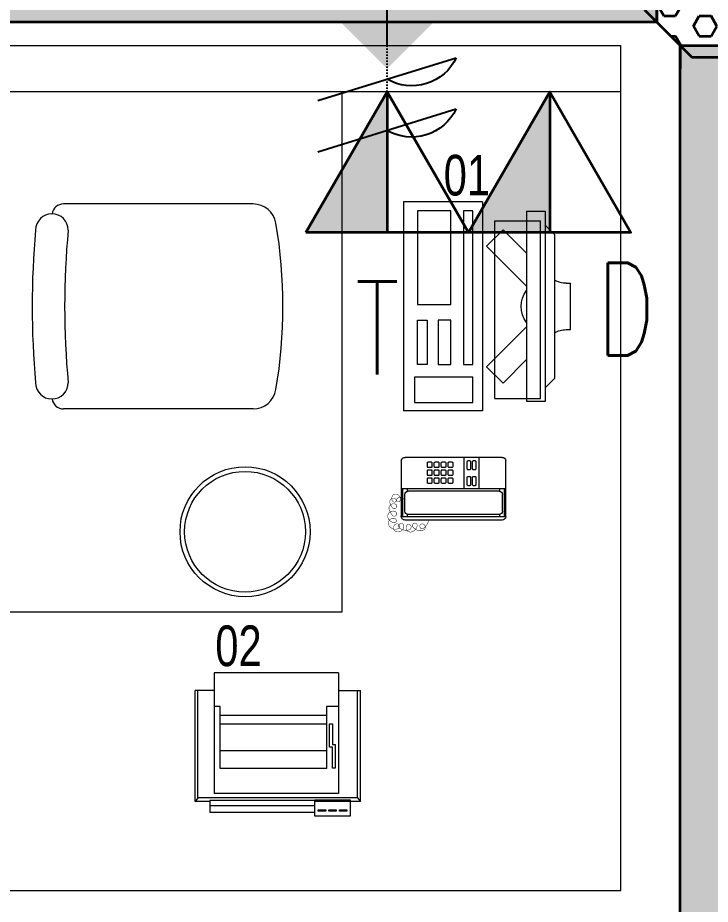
# Model space of a CAD drawing. Header units: inches. Extents: x -12418 to 57169, y -29325 to 19878.
# Drawn here: x 28251 to 29742, y -4597 to -2688 of the extents above; entities that cross this region are included whole.
import ezdxf

# ---------------------------------------------------------------- set-up
doc = ezdxf.new("R2010")
doc.units = ezdxf.units.IN
doc.header["$LTSCALE"] = 25
doc.header["$MEASUREMENT"] = 0
doc.linetypes.add('DASHDOT', pattern=[25.4, 12.7, -6.35, 0, -6.35])
doc.layers.get('0').update_dxf_attribs({"color": 8})
doc.layers.get('Defpoints').update_dxf_attribs({"color": 8})
doc.layers.add('0 @ 50', color=8, linetype='Continuous')
doc.layers.add('T-WIRE', color=140, linetype='Continuous')
for name, color, linetype, lineweight in [('00-Ground Floor$0$72_EGR_EQP_TAG', 142, 'Continuous', 5), ('00-Ground Floor$0$LOADING', 253, 'Continuous', 5), ('00-Ground Floor$0$Walls', 251, 'Continuous', 5), ('E-LITE-CLNG-CNDT', 6, 'DASHDOT', 35), ('T-CABL-TRAY', 60, 'Continuous', 35), ('T-DATA-CLNG-COND', 51, 'DASHDOT', 25), ('T-DATA-CLNG-COND @ 100', 51, 'DASHDOT', 25), ('T-DATA-DEVC-TYPE', 2, 'Continuous', 25), ('T-DATA-DIM', 251, 'DASHDOT', 25), ('T-DATA-DIM @ 100', 251, 'DASHDOT', 25), ('T-DATA-WALL @ 100', 33, 'Continuous', 35)]:
    doc.layers.add(name, color=color, linetype=linetype, lineweight=lineweight)
doc.styles.add('00-Ground Floor$0$X3G_ENTITY_257CFD', font='swisscl.ttf', dxfattribs={"height": 200})
doc.styles.add('DC_Simplex', font='SIMPLEX.shx', dxfattribs={"width": 0.7})
doc.dimstyles.new('DevCad-MM', dxfattribs={"dimscale": 0.01, "dimtxt": 2, "dimasz": 2, "dimexe": 1, "dimexo": 1, "dimgap": 0.6, "dimtad": 1, "dimdec": 0, "dimrnd": 10, "dimzin": 1, "dimdsep": 46, "dimtxsty": 'DC_Simplex', "dimblk1": 'OBLIQUE', "dimblk2": 'OBLIQUE', "dimsah": 1, "dimcen": 3, "dimclrd": 256, "dimclre": 256, "dimclrt": 45, "dimadec": 0, "dimazin": 0, "dimtfac": 1, "dimtdec": 0, "dimtix": 1, "dimtmove": 2, "dimatfit": 2, "dimldrblk": 'OBLIQUE', "dimfxl": 1, "dimtolj": 1, "dimtzin": 0, "dimarcsym": 0})

# ---------------------------------------------------------------- blocks, each defined once
blk = doc.blocks.new('00-Ground Floor$0$GF21021-P')
for p, q in [((-0.2207, 0.4756), (-0.2207, 0.0675)), ((0.2205, 0.4756), (0.2205, 0.0675))]:
    blk.add_line(p, q)
for centre, radius, start, end in [((-0.0001, -0.5295), 1.0695, 80.3671, 99.6329), ((-0.1707, 0.4756), 0.05, 99.6329, 180), ((0.1705, 0.4756), 0.05, 0, 80.3671), ((-0.1643, 0.0425), 0.0351, 90, 270), ((0, 1.8467), 1.7767, 264.6946, 275.3053), ((0.1641, 0.0425), 0.0351, 270, 90), ((-0.1957, 0.0675), 0.025, 180, 261.4721), ((0.1955, 0.0675), 0.025, 278.5279, 0), ((0, 1.8314), 1.8314, 264.8532, 275.147)]:
    blk.add_arc(centre, radius, start, end)
blk = doc.blocks.new('00-Ground Floor$0$ITCWLS1-P')
at = {"layer": '00-Ground Floor$0$LOADING'}
for p, q in [((-0.17, 0.45), (-0.17, 0)), ((-0.17, 0.45), (0, 0.45)), ((0, 0.45), (0, 0)), ((-0.2651, 0.43, 0), (-0.3051, 0.43, 0)), ((-0.3051, 0.43, 0), (-0.3051, 0.02, 0)), ((-0.2651, 0.43, 0), (-0.2651, 0.02, 0)), ((-0.1496, 0.4305), (-0.1291, 0.4305)), ((-0.1291, 0.4305), (-0.1291, 0.4089)), ((-0.197, 0.4094), (-0.295, 0.4094)), ((-0.295, 0.0264), (-0.295, 0.4094)), ((-0.197, 0.0264), (-0.197, 0.4094)), ((-0.3251, 0.38, 0), (-0.3051, 0.4, 0)), ((-0.3251, 0.38, 0), (-0.3251, 0.07, 0)), ((-0.3503, 0.275), (-0.3596, 0.275)), ((-0.3596, 0.175), (-0.3596, 0.275)), ((-0.3503, 0.175), (-0.3596, 0.175)), ((-0.3251, 0.07, 0), (-0.3051, 0.05, 0)), ((-0.3051, 0.02, 0), (-0.2651, 0.02, 0)), ((-0.197, 0.0264), (-0.295, 0.0264)), ((-0.17, 0), (0, 0))]:
    blk.add_line(p, q, dxfattribs=at)
at = {"layer": '00-Ground Floor$0$LOADING', "extrusion": (2.48281e-10, 3.18408e-10, -1)}
for p, q in [((-0.2651, 0.3395), (-0.2144, 0.3902)), ((-0.1791, 0.3548), (-0.2144, 0.3902)), ((-0.2651, 0.2688), (-0.1791, 0.3548))]:
    blk.add_line(p, q, dxfattribs=at)
at = {"layer": '00-Ground Floor$0$LOADING', "extrusion": (2.48281e-10, -3.18408e-10, -1)}
for p, q in [((-0.2651, 0.1812), (-0.1791, 0.0952)), ((-0.2651, 0.1105), (-0.2144, 0.0598)), ((-0.1791, 0.0952), (-0.2144, 0.0598))]:
    blk.add_line(p, q, dxfattribs=at)
at = {"layer": '00-Ground Floor$0$LOADING'}
for points in [[(-0.1291, 0.4089), (-0.1291, 0.1), (-0.1496, 0.1), (-0.1496, 0.4305)], [(-0.1496, 0.1), (-0.1496, 0.1), (-0.1496, 0.1), (-0.1496, 0.1), (-0.1496, 0.1), (-0.1496, 0.1), (-0.1496, 0.1), (-0.1496, 0.1), (-0.1496, 0.1)], [(-0.1496, 0.1), (-0.1496, 0.1), (-0.1496, 0.1), (-0.1496, 0.1), (-0.1496, 0.1), (-0.1496, 0.1), (-0.1496, 0.1), (-0.1496, 0.1), (-0.1496, 0.1), (-0.1496, 0.1), (-0.1496, 0.1), (-0.1496, 0.1), (-0.1496, 0.1), (-0.1496, 0.1), (-0.1496, 0.1), (-0.1496, 0.1), (-0.1496, 0.1), (-0.1496, 0.1)], [(-0.1496, 0.1), (-0.1496, 0.1), (-0.1496, 0.1), (-0.1496, 0.1), (-0.1496, 0.1), (-0.1496, 0.1), (-0.1496, 0.1), (-0.1496, 0.1), (-0.1496, 0.1), (-0.1496, 0.1)], [(-0.1496, 0.1), (-0.1496, 0.1), (-0.1496, 0.1), (-0.1496, 0.1), (-0.1496, 0.1), (-0.1496, 0.1), (-0.1496, 0.1)], [(-0.1496, 0.1), (-0.1496, 0.1), (-0.1496, 0.1), (-0.1496, 0.1), (-0.1496, 0.1), (-0.1496, 0.1), (-0.1496, 0.1), (-0.1496, 0.1), (-0.1496, 0.1), (-0.1496, 0.1)], [(-0.1496, 0.1), (-0.1496, 0.1), (-0.1496, 0.1), (-0.1496, 0.1), (-0.1496, 0.1), (-0.1496, 0.1), (-0.1496, 0.1), (-0.1496, 0.1), (-0.1496, 0.1), (-0.1496, 0.1), (-0.1496, 0.1), (-0.1496, 0.1), (-0.1496, 0.1), (-0.1496, 0.1), (-0.1496, 0.1)], [(-0.1496, 0.1), (-0.1496, 0.1), (-0.1496, 0.1), (-0.1496, 0.1), (-0.1496, 0.1), (-0.1496, 0.1), (-0.1496, 0.1), (-0.1496, 0.1), (-0.1496, 0.1), (-0.1496, 0.1)], [(-0.1496, 0.1), (-0.1496, 0.1), (-0.1496, 0.1), (-0.1496, 0.1), (-0.1496, 0.1), (-0.1496, 0.1), (-0.1496, 0.1), (-0.1496, 0.1), (-0.1496, 0.1), (-0.1496, 0.1)], [(-0.1496, 0.1), (-0.1496, 0.1), (-0.1496, 0.1), (-0.1496, 0.1), (-0.1496, 0.1), (-0.1496, 0.1), (-0.1496, 0.1), (-0.1496, 0.1), (-0.1496, 0.1), (-0.1496, 0.1), (-0.1496, 0.1), (-0.1496, 0.1), (-0.1496, 0.1), (-0.1496, 0.1), (-0.1496, 0.1), (-0.1496, 0.1), (-0.1496, 0.1), (-0.1496, 0.1), (-0.1496, 0.1), (-0.1496, 0.1), (-0.1496, 0.1), (-0.1496, 0.1), (-0.1496, 0.1), (-0.1496, 0.1), (-0.1496, 0.1), (-0.1496, 0.1), (-0.1496, 0.1), (-0.1496, 0.1), (-0.1496, 0.1), (-0.1496, 0.1), (-0.1496, 0.1), (-0.1496, 0.1), (-0.1496, 0.1), (-0.1496, 0.1), (-0.1496, 0.1), (-0.1496, 0.1), (-0.1496, 0.1), (-0.1496, 0.1), (-0.1496, 0.1), (-0.1496, 0.1), (-0.1496, 0.1), (-0.1496, 0.1), (-0.1496, 0.1), (-0.1496, 0.1), (-0.1496, 0.1), (-0.1496, 0.1), (-0.1496, 0.1), (-0.1496, 0.1), (-0.1496, 0.1), (-0.1496, 0.1), (-0.1496, 0.1), (-0.1496, 0.1), (-0.1496, 0.1), (-0.1496, 0.1)], [(-0.1496, 0.1), (-0.1496, 0.1), (-0.1496, 0.1), (-0.1496, 0.1), (-0.1496, 0.1), (-0.1496, 0.1), (-0.1496, 0.1), (-0.1496, 0.1), (-0.1496, 0.1), (-0.1496, 0.1), (-0.1496, 0.1), (-0.1496, 0.1), (-0.1496, 0.1), (-0.1496, 0.1), (-0.1496, 0.1), (-0.1496, 0.1), (-0.1496, 0.1), (-0.1496, 0.1), (-0.1496, 0.1), (-0.1496, 0.1), (-0.1496, 0.1), (-0.1496, 0.1), (-0.1496, 0.1), (-0.1496, 0.1), (-0.1496, 0.1), (-0.1496, 0.1), (-0.1496, 0.1), (-0.1496, 0.1), (-0.1496, 0.1), (-0.1496, 0.1), (-0.1496, 0.1), (-0.1496, 0.1), (-0.1496, 0.1), (-0.1496, 0.1), (-0.1496, 0.1), (-0.1496, 0.1), (-0.1496, 0.1), (-0.1496, 0.1), (-0.1496, 0.1), (-0.1496, 0.1), (-0.1496, 0.1), (-0.1496, 0.1), (-0.1496, 0.1), (-0.1496, 0.1), (-0.1496, 0.1), (-0.1496, 0.1), (-0.1496, 0.1), (-0.1496, 0.1), (-0.1496, 0.1), (-0.1496, 0.1), (-0.1496, 0.1), (-0.1496, 0.1), (-0.1496, 0.1), (-0.1496, 0.1), (-0.1496, 0.1), (-0.1496, 0.1), (-0.1496, 0.1), (-0.1496, 0.1), (-0.1496, 0.1), (-0.1496, 0.1), (-0.1496, 0.1), (-0.1496, 0.1), (-0.1496, 0.1), (-0.1496, 0.1), (-0.1496, 0.1), (-0.1496, 0.1), (-0.1496, 0.1), (-0.1496, 0.1), (-0.1496, 0.1), (-0.1496, 0.1), (-0.1496, 0.1), (-0.1496, 0.1), (-0.1496, 0.1), (-0.1496, 0.1), (-0.1496, 0.1), (-0.1496, 0.1), (-0.1496, 0.1), (-0.1496, 0.1), (-0.1496, 0.1), (-0.1496, 0.1), (-0.1496, 0.1), (-0.1496, 0.1), (-0.1496, 0.1), (-0.1496, 0.1), (-0.1496, 0.1), (-0.1496, 0.1), (-0.1496, 0.1), (-0.1496, 0.1), (-0.1496, 0.1)], [(-0.1496, 0.1), (-0.1496, 0.1), (-0.1496, 0.1), (-0.1496, 0.1), (-0.1496, 0.1), (-0.1496, 0.1), (-0.1496, 0.1), (-0.1496, 0.1), (-0.1496, 0.1), (-0.1496, 0.1), (-0.1496, 0.1), (-0.1496, 0.1)], [(-0.1496, 0.1), (-0.1496, 0.1), (-0.1496, 0.1), (-0.1496, 0.1), (-0.1496, 0.1), (-0.1496, 0.1), (-0.1496, 0.1)], [(-0.1496, 0.1), (-0.1496, 0.1), (-0.1496, 0.1), (-0.1496, 0.1), (-0.1496, 0.1), (-0.1496, 0.1), (-0.1496, 0.1), (-0.1496, 0.1), (-0.1496, 0.1), (-0.1496, 0.1), (-0.1496, 0.1), (-0.1496, 0.1), (-0.1496, 0.1), (-0.1496, 0.1), (-0.1496, 0.1), (-0.1496, 0.1), (-0.1496, 0.1)], [(-0.1496, 0.1), (-0.1496, 0.1), (-0.1496, 0.1), (-0.1496, 0.1), (-0.1496, 0.1), (-0.1496, 0.1), (-0.1496, 0.1), (-0.1496, 0.1), (-0.1496, 0.1), (-0.1496, 0.1), (-0.1496, 0.1), (-0.1496, 0.1), (-0.1496, 0.1), (-0.1496, 0.1), (-0.1496, 0.1), (-0.1496, 0.1), (-0.1496, 0.1), (-0.1496, 0.1), (-0.1496, 0.1), (-0.1496, 0.1), (-0.1496, 0.1), (-0.1496, 0.1), (-0.1496, 0.1), (-0.1496, 0.1), (-0.1496, 0.1), (-0.1496, 0.1), (-0.1496, 0.1), (-0.1496, 0.1), (-0.1496, 0.1), (-0.1496, 0.1), (-0.1496, 0.1), (-0.1496, 0.1), (-0.1496, 0.1), (-0.1496, 0.1), (-0.1496, 0.1), (-0.1496, 0.1), (-0.1496, 0.1), (-0.1496, 0.1), (-0.1496, 0.1), (-0.1496, 0.1), (-0.1496, 0.1), (-0.1496, 0.1), (-0.1496, 0.1), (-0.1496, 0.1), (-0.1496, 0.1), (-0.1496, 0.1), (-0.1496, 0.1), (-0.1496, 0.1), (-0.1496, 0.1), (-0.1496, 0.1), (-0.1496, 0.1), (-0.1496, 0.1), (-0.1496, 0.1), (-0.1496, 0.1), (-0.1496, 0.1), (-0.1496, 0.1), (-0.1496, 0.1), (-0.1496, 0.1), (-0.1496, 0.1), (-0.1496, 0.1), (-0.1496, 0.1), (-0.1496, 0.1), (-0.1496, 0.1), (-0.1496, 0.1), (-0.1496, 0.1), (-0.1496, 0.1), (-0.1496, 0.1), (-0.1496, 0.1), (-0.1496, 0.1), (-0.1496, 0.1), (-0.1496, 0.1), (-0.1496, 0.1), (-0.1496, 0.1), (-0.1496, 0.1), (-0.1496, 0.1), (-0.1496, 0.1), (-0.1496, 0.1), (-0.1496, 0.1), (-0.1496, 0.1), (-0.1496, 0.1), (-0.1496, 0.1), (-0.1496, 0.1), (-0.1496, 0.1), (-0.1496, 0.1), (-0.1496, 0.1), (-0.1496, 0.1), (-0.1496, 0.1), (-0.1496, 0.1), (-0.1496, 0.1), (-0.1496, 0.1), (-0.1496, 0.1), (-0.1496, 0.1), (-0.1496, 0.1), (-0.1496, 0.1), (-0.1496, 0.1), (-0.1496, 0.1), (-0.1496, 0.1), (-0.1496, 0.1), (-0.1496, 0.1), (-0.1496, 0.1), (-0.1496, 0.1), (-0.1496, 0.1), (-0.1496, 0.1), (-0.1496, 0.1), (-0.1496, 0.1), (-0.1496, 0.1), (-0.1496, 0.1), (-0.1496, 0.1), (-0.1496, 0.1), (-0.1496, 0.1), (-0.1496, 0.1)], [(-0.1496, 0.1), (-0.1496, 0.1), (-0.1496, 0.1), (-0.1496, 0.1), (-0.1496, 0.1), (-0.1496, 0.1), (-0.1496, 0.1), (-0.1496, 0.1)]]:
    blk.add_lwpolyline(points, dxfattribs=at)
for points in [[(-0.1019, 0.4305), (-0.0304, 0.4305), (-0.0304, 0.2294), (-0.1019, 0.2294)], [(-0.1019, 0.1954), (-0.0747, 0.1954), (-0.0747, 0.1), (-0.1019, 0.1)], [(-0.0304, 0.1954), (-0.0508, 0.1954), (-0.0508, 0.1), (-0.0304, 0.1)], [(-0.1496, 0.1), (-0.1496, 0.1), (-0.1496, 0.1), (-0.1496, 0.1), (-0.1496, 0.1), (-0.1496, 0.1), (-0.1496, 0.1), (-0.1496, 0.1), (-0.1496, 0.1), (-0.1496, 0.1), (-0.1496, 0.1), (-0.1496, 0.1), (-0.1496, 0.1), (-0.1496, 0.1), (-0.1496, 0.1), (-0.1496, 0.1), (-0.1496, 0.1), (-0.1496, 0.1), (-0.1496, 0.1), (-0.1496, 0.1), (-0.1496, 0.1), (-0.1496, 0.1), (-0.1496, 0.1), (-0.1496, 0.1), (-0.1496, 0.1), (-0.1496, 0.1), (-0.1496, 0.1), (-0.1496, 0.1), (-0.1496, 0.1), (-0.1496, 0.1), (-0.1496, 0.1), (-0.1496, 0.1), (-0.1496, 0.1), (-0.1496, 0.1), (-0.1496, 0.1), (-0.1496, 0.1), (-0.1496, 0.1), (-0.1496, 0.1), (-0.1496, 0.1), (-0.1496, 0.1), (-0.1496, 0.1), (-0.1496, 0.1), (-0.1496, 0.1), (-0.1496, 0.1), (-0.1496, 0.1), (-0.1496, 0.1), (-0.1496, 0.1), (-0.1496, 0.1), (-0.1496, 0.1), (-0.1496, 0.1), (-0.1496, 0.1), (-0.1496, 0.1), (-0.1496, 0.1), (-0.1496, 0.1), (-0.1496, 0.1), (-0.1496, 0.1), (-0.1496, 0.1), (-0.1496, 0.1), (-0.1496, 0.1), (-0.1496, 0.1), (-0.1496, 0.1), (-0.1496, 0.1), (-0.1496, 0.1), (-0.1496, 0.1), (-0.1496, 0.1), (-0.1496, 0.1), (-0.1496, 0.1), (-0.1496, 0.1), (-0.1496, 0.1), (-0.1496, 0.1), (-0.1496, 0.1), (-0.1496, 0.1), (-0.1496, 0.1), (-0.1496, 0.1), (-0.1496, 0.1), (-0.1496, 0.1), (-0.1496, 0.1), (-0.1496, 0.1), (-0.1496, 0.1), (-0.1496, 0.1), (-0.1496, 0.1), (-0.1496, 0.1), (-0.1496, 0.1), (-0.1496, 0.1), (-0.1496, 0.1), (-0.1496, 0.1), (-0.1496, 0.1), (-0.1496, 0.1), (-0.1496, 0.1), (-0.1496, 0.1), (-0.1496, 0.1), (-0.1496, 0.1), (-0.1496, 0.1), (-0.1496, 0.1), (-0.1496, 0.1), (-0.1496, 0.1), (-0.1496, 0.1), (-0.1496, 0.1), (-0.1496, 0.1), (-0.1496, 0.1), (-0.1496, 0.1), (-0.1496, 0.1), (-0.1496, 0.1), (-0.1496, 0.1), (-0.1496, 0.1), (-0.1496, 0.1), (-0.1496, 0.1), (-0.1496, 0.1), (-0.1496, 0.1), (-0.1496, 0.1), (-0.1496, 0.1), (-0.1496, 0.1), (-0.1496, 0.1), (-0.1496, 0.1), (-0.1496, 0.1), (-0.1496, 0.1), (-0.1496, 0.1), (-0.1496, 0.1), (-0.1496, 0.1), (-0.1496, 0.1), (-0.1496, 0.1), (-0.1496, 0.1), (-0.1496, 0.1), (-0.1496, 0.1), (-0.1496, 0.1), (-0.1496, 0.1), (-0.1496, 0.1), (-0.1496, 0.1), (-0.1496, 0.1), (-0.1496, 0.1), (-0.1496, 0.1), (-0.1496, 0.1), (-0.1496, 0.1), (-0.1496, 0.1), (-0.1496, 0.1), (-0.1496, 0.1), (-0.1496, 0.1), (-0.1496, 0.1), (-0.1496, 0.1), (-0.1496, 0.1), (-0.1496, 0.1), (-0.1496, 0.1), (-0.1496, 0.1), (-0.1496, 0.1), (-0.1496, 0.1), (-0.1496, 0.1), (-0.1496, 0.1), (-0.1496, 0.1), (-0.1496, 0.1), (-0.1496, 0.1), (-0.1496, 0.1), (-0.1496, 0.1), (-0.1496, 0.1), (-0.1496, 0.1), (-0.1496, 0.1), (-0.1496, 0.1), (-0.1496, 0.1), (-0.1496, 0.1), (-0.1496, 0.1), (-0.1496, 0.1), (-0.1496, 0.1), (-0.1496, 0.1), (-0.1496, 0.1), (-0.1496, 0.1), (-0.1496, 0.1), (-0.1496, 0.1), (-0.1496, 0.1), (-0.1496, 0.1), (-0.1496, 0.1), (-0.1496, 0.1), (-0.1496, 0.1), (-0.1496, 0.1), (-0.1496, 0.1), (-0.1496, 0.1), (-0.1496, 0.1), (-0.1496, 0.1), (-0.1496, 0.1), (-0.1496, 0.1), (-0.1496, 0.1), (-0.1496, 0.1), (-0.1496, 0.1), (-0.1496, 0.1), (-0.1496, 0.1), (-0.1496, 0.1), (-0.1496, 0.1), (-0.1496, 0.1), (-0.1496, 0.1), (-0.1496, 0.1), (-0.1496, 0.1), (-0.1496, 0.1), (-0.1496, 0.1), (-0.1496, 0.1), (-0.1496, 0.1), (-0.1496, 0.1), (-0.1496, 0.1), (-0.1496, 0.1), (-0.1496, 0.1), (-0.1496, 0.1), (-0.1496, 0.1), (-0.1496, 0.1), (-0.1496, 0.1), (-0.1496, 0.1), (-0.1496, 0.1), (-0.1496, 0.1), (-0.1496, 0.1), (-0.1496, 0.1), (-0.1496, 0.1), (-0.1496, 0.1), (-0.1496, 0.1), (-0.1496, 0.1), (-0.1496, 0.1), (-0.1496, 0.1), (-0.1496, 0.1), (-0.1496, 0.1), (-0.1496, 0.1), (-0.1496, 0.1), (-0.1496, 0.1), (-0.1496, 0.1), (-0.1496, 0.1), (-0.1496, 0.1), (-0.1496, 0.1), (-0.1496, 0.1), (-0.1496, 0.1), (-0.1496, 0.1), (-0.1496, 0.1), (-0.1496, 0.1), (-0.1496, 0.1), (-0.1496, 0.1), (-0.1496, 0.1), (-0.1496, 0.1), (-0.1496, 0.1), (-0.1496, 0.1), (-0.1496, 0.1), (-0.1496, 0.1), (-0.1496, 0.1), (-0.1496, 0.1), (-0.1496, 0.1), (-0.1496, 0.1), (-0.1496, 0.1), (-0.1496, 0.1), (-0.1496, 0.1), (-0.1496, 0.1), (-0.1496, 0.1), (-0.1496, 0.1), (-0.1496, 0.1), (-0.1496, 0.1), (-0.1496, 0.1), (-0.1496, 0.1), (-0.1496, 0.1), (-0.1496, 0.1), (-0.1496, 0.1), (-0.1496, 0.1), (-0.1496, 0.1), (-0.1496, 0.1), (-0.1496, 0.1), (-0.1496, 0.1), (-0.1496, 0.1), (-0.1496, 0.1), (-0.1496, 0.1), (-0.1496, 0.1), (-0.1496, 0.1), (-0.1496, 0.1), (-0.1496, 0.1), (-0.1496, 0.1), (-0.1496, 0.1), (-0.1496, 0.1), (-0.1496, 0.1), (-0.1496, 0.1), (-0.1496, 0.1), (-0.1496, 0.1), (-0.1496, 0.1), (-0.1496, 0.1), (-0.1496, 0.1), (-0.1496, 0.1), (-0.1496, 0.1), (-0.1496, 0.1), (-0.1496, 0.1)], [(-0.1496, 0.1), (-0.1496, 0.1), (-0.1496, 0.1), (-0.1496, 0.1), (-0.1496, 0.1), (-0.1496, 0.1), (-0.1496, 0.1), (-0.1496, 0.1), (-0.1496, 0.1), (-0.1496, 0.1), (-0.1496, 0.1), (-0.1496, 0.1), (-0.1496, 0.1), (-0.1496, 0.1), (-0.1496, 0.1), (-0.1496, 0.1), (-0.1496, 0.1), (-0.1496, 0.1), (-0.1496, 0.1), (-0.1496, 0.1), (-0.1496, 0.1), (-0.1496, 0.1), (-0.1496, 0.1), (-0.1496, 0.1), (-0.1496, 0.1), (-0.1496, 0.1), (-0.1496, 0.1), (-0.1496, 0.1), (-0.1496, 0.1), (-0.1496, 0.1), (-0.1496, 0.1), (-0.1496, 0.1), (-0.1496, 0.1), (-0.1496, 0.1), (-0.1496, 0.1), (-0.1496, 0.1), (-0.1496, 0.1), (-0.1496, 0.1), (-0.1496, 0.1), (-0.1496, 0.1), (-0.1496, 0.1), (-0.1496, 0.1), (-0.1496, 0.1), (-0.1496, 0.1), (-0.1496, 0.1), (-0.1496, 0.1), (-0.1496, 0.1), (-0.1496, 0.1), (-0.1496, 0.1), (-0.1496, 0.1), (-0.1496, 0.1), (-0.1496, 0.1), (-0.1496, 0.1), (-0.1496, 0.1), (-0.1496, 0.1), (-0.1496, 0.1), (-0.1496, 0.1), (-0.1496, 0.1), (-0.1496, 0.1), (-0.1496, 0.1), (-0.1496, 0.1), (-0.1496, 0.1), (-0.1496, 0.1), (-0.1496, 0.1), (-0.1496, 0.1), (-0.1496, 0.1), (-0.1496, 0.1), (-0.1496, 0.1), (-0.1496, 0.1), (-0.1496, 0.1), (-0.1496, 0.1), (-0.1496, 0.1), (-0.1496, 0.1), (-0.1496, 0.1), (-0.1496, 0.1), (-0.1496, 0.1), (-0.1496, 0.1), (-0.1496, 0.1), (-0.1496, 0.1), (-0.1496, 0.1), (-0.1496, 0.1), (-0.1496, 0.1), (-0.1496, 0.1), (-0.1496, 0.1), (-0.1496, 0.1), (-0.1496, 0.1), (-0.1496, 0.1), (-0.1496, 0.1), (-0.1496, 0.1), (-0.1496, 0.1), (-0.1496, 0.1), (-0.1496, 0.1), (-0.1496, 0.1), (-0.1496, 0.1), (-0.1496, 0.1), (-0.1496, 0.1), (-0.1496, 0.1), (-0.1496, 0.1), (-0.1496, 0.1), (-0.1496, 0.1), (-0.1496, 0.1), (-0.1496, 0.1), (-0.1496, 0.1), (-0.1496, 0.1), (-0.1496, 0.1), (-0.1496, 0.1), (-0.1496, 0.1), (-0.1496, 0.1), (-0.1496, 0.1), (-0.1496, 0.1), (-0.1496, 0.1), (-0.1496, 0.1), (-0.1496, 0.1), (-0.1496, 0.1), (-0.1496, 0.1), (-0.1496, 0.1), (-0.1496, 0.1), (-0.1496, 0.1), (-0.1496, 0.1), (-0.1496, 0.1), (-0.1496, 0.1), (-0.1496, 0.1), (-0.1496, 0.1), (-0.1496, 0.1), (-0.1496, 0.1), (-0.1496, 0.1), (-0.1496, 0.1), (-0.1496, 0.1), (-0.1496, 0.1), (-0.1496, 0.1), (-0.1496, 0.1), (-0.1496, 0.1), (-0.1496, 0.1), (-0.1496, 0.1), (-0.1496, 0.1), (-0.1496, 0.1), (-0.1496, 0.1), (-0.1496, 0.1), (-0.1496, 0.1), (-0.1496, 0.1), (-0.1496, 0.1), (-0.1496, 0.1), (-0.1496, 0.1), (-0.1496, 0.1), (-0.1496, 0.1), (-0.1496, 0.1), (-0.1496, 0.1), (-0.1496, 0.1), (-0.1496, 0.1), (-0.1496, 0.1), (-0.1496, 0.1), (-0.1496, 0.1), (-0.1496, 0.1), (-0.1496, 0.1), (-0.1496, 0.1), (-0.1496, 0.1), (-0.1496, 0.1), (-0.1496, 0.1), (-0.1496, 0.1), (-0.1496, 0.1), (-0.1496, 0.1), (-0.1496, 0.1), (-0.1496, 0.1), (-0.1496, 0.1), (-0.1496, 0.1), (-0.1496, 0.1), (-0.1496, 0.1), (-0.1496, 0.1), (-0.1496, 0.1), (-0.1496, 0.1), (-0.1496, 0.1), (-0.1496, 0.1), (-0.1496, 0.1), (-0.1496, 0.1), (-0.1496, 0.1), (-0.1496, 0.1), (-0.1496, 0.1), (-0.1496, 0.1), (-0.1496, 0.1), (-0.1496, 0.1), (-0.1496, 0.1), (-0.1496, 0.1), (-0.1496, 0.1), (-0.1496, 0.1), (-0.1496, 0.1), (-0.1496, 0.1), (-0.1496, 0.1), (-0.1496, 0.1), (-0.1496, 0.1), (-0.1496, 0.1), (-0.1496, 0.1), (-0.1496, 0.1), (-0.1496, 0.1), (-0.1496, 0.1), (-0.1496, 0.1), (-0.1496, 0.1), (-0.1496, 0.1), (-0.1496, 0.1), (-0.1496, 0.1), (-0.1496, 0.1), (-0.1496, 0.1), (-0.1496, 0.1), (-0.1496, 0.1), (-0.1496, 0.1), (-0.1496, 0.1), (-0.1496, 0.1), (-0.1496, 0.1), (-0.1496, 0.1), (-0.1496, 0.1), (-0.1496, 0.1), (-0.1496, 0.1), (-0.1496, 0.1), (-0.1496, 0.1), (-0.1496, 0.1)], [(-0.1496, 0.1), (-0.1496, 0.1), (-0.1496, 0.1), (-0.1496, 0.1), (-0.1496, 0.1), (-0.1496, 0.1), (-0.1496, 0.1), (-0.1496, 0.1), (-0.1496, 0.1), (-0.1496, 0.1), (-0.1496, 0.1), (-0.1496, 0.1), (-0.1496, 0.1), (-0.1496, 0.1), (-0.1496, 0.1), (-0.1496, 0.1), (-0.1496, 0.1), (-0.1496, 0.1), (-0.1496, 0.1), (-0.1496, 0.1), (-0.1496, 0.1), (-0.1496, 0.1), (-0.1496, 0.1), (-0.1496, 0.1), (-0.1496, 0.1), (-0.1496, 0.1), (-0.1496, 0.1), (-0.1496, 0.1), (-0.1496, 0.1), (-0.1496, 0.1), (-0.1496, 0.1), (-0.1496, 0.1), (-0.1496, 0.1), (-0.1496, 0.1), (-0.1496, 0.1), (-0.1496, 0.1), (-0.1496, 0.1), (-0.1496, 0.1), (-0.1496, 0.1), (-0.1496, 0.1), (-0.1496, 0.1), (-0.1496, 0.1), (-0.1496, 0.1), (-0.1496, 0.1), (-0.1496, 0.1), (-0.1496, 0.1), (-0.1496, 0.1), (-0.1496, 0.1), (-0.1496, 0.1), (-0.1496, 0.1), (-0.1496, 0.1), (-0.1496, 0.1), (-0.1496, 0.1), (-0.1496, 0.1), (-0.1496, 0.1), (-0.1496, 0.1), (-0.1496, 0.1), (-0.1496, 0.1), (-0.1496, 0.1), (-0.1496, 0.1), (-0.1496, 0.1), (-0.1496, 0.1), (-0.1496, 0.1), (-0.1496, 0.1), (-0.1496, 0.1), (-0.1496, 0.1), (-0.1496, 0.1), (-0.1496, 0.1), (-0.1496, 0.1), (-0.1496, 0.1), (-0.1496, 0.1), (-0.1496, 0.1), (-0.1496, 0.1), (-0.1496, 0.1), (-0.1496, 0.1), (-0.1496, 0.1), (-0.1496, 0.1), (-0.1496, 0.1), (-0.1496, 0.1), (-0.1496, 0.1), (-0.1496, 0.1), (-0.1496, 0.1), (-0.1496, 0.1), (-0.1496, 0.1), (-0.1496, 0.1), (-0.1496, 0.1), (-0.1496, 0.1), (-0.1496, 0.1), (-0.1496, 0.1), (-0.1496, 0.1), (-0.1496, 0.1), (-0.1496, 0.1), (-0.1496, 0.1), (-0.1496, 0.1), (-0.1496, 0.1), (-0.1496, 0.1), (-0.1496, 0.1), (-0.1496, 0.1), (-0.1496, 0.1), (-0.1496, 0.1), (-0.1496, 0.1), (-0.1496, 0.1), (-0.1496, 0.1), (-0.1496, 0.1), (-0.1496, 0.1), (-0.1496, 0.1), (-0.1496, 0.1), (-0.1496, 0.1), (-0.1496, 0.1), (-0.1496, 0.1), (-0.1496, 0.1), (-0.1496, 0.1), (-0.1496, 0.1), (-0.1496, 0.1), (-0.1496, 0.1), (-0.1496, 0.1), (-0.1496, 0.1), (-0.1496, 0.1), (-0.1496, 0.1), (-0.1496, 0.1), (-0.1496, 0.1), (-0.1496, 0.1), (-0.1496, 0.1), (-0.1496, 0.1), (-0.1496, 0.1), (-0.1496, 0.1), (-0.1496, 0.1), (-0.1496, 0.1), (-0.1496, 0.1), (-0.1496, 0.1), (-0.1496, 0.1), (-0.1496, 0.1), (-0.1496, 0.1), (-0.1496, 0.1), (-0.1496, 0.1), (-0.1496, 0.1), (-0.1496, 0.1), (-0.1496, 0.1), (-0.1496, 0.1), (-0.1496, 0.1), (-0.1496, 0.1), (-0.1496, 0.1), (-0.1496, 0.1), (-0.1496, 0.1), (-0.1496, 0.1), (-0.1496, 0.1), (-0.1496, 0.1), (-0.1496, 0.1), (-0.1496, 0.1), (-0.1496, 0.1), (-0.1496, 0.1), (-0.1496, 0.1), (-0.1496, 0.1), (-0.1496, 0.1), (-0.1496, 0.1), (-0.1496, 0.1), (-0.1496, 0.1), (-0.1496, 0.1), (-0.1496, 0.1), (-0.1496, 0.1), (-0.1496, 0.1), (-0.1496, 0.1), (-0.1496, 0.1), (-0.1496, 0.1), (-0.1496, 0.1), (-0.1496, 0.1), (-0.1496, 0.1), (-0.1496, 0.1), (-0.1496, 0.1), (-0.1496, 0.1), (-0.1496, 0.1), (-0.1496, 0.1), (-0.1496, 0.1), (-0.1496, 0.1), (-0.1496, 0.1), (-0.1496, 0.1), (-0.1496, 0.1), (-0.1496, 0.1), (-0.1496, 0.1), (-0.1496, 0.1), (-0.1496, 0.1), (-0.1496, 0.1), (-0.1496, 0.1), (-0.1496, 0.1), (-0.1496, 0.1), (-0.1496, 0.1), (-0.1496, 0.1), (-0.1496, 0.1), (-0.1496, 0.1), (-0.1496, 0.1), (-0.1496, 0.1), (-0.1496, 0.1), (-0.1496, 0.1), (-0.1496, 0.1), (-0.1496, 0.1), (-0.1496, 0.1), (-0.1496, 0.1), (-0.1496, 0.1), (-0.1496, 0.1), (-0.1496, 0.1), (-0.1496, 0.1), (-0.1496, 0.1), (-0.1496, 0.1), (-0.1496, 0.1), (-0.1496, 0.1), (-0.1496, 0.1), (-0.1496, 0.1), (-0.1496, 0.1), (-0.1496, 0.1), (-0.1496, 0.1), (-0.1496, 0.1), (-0.1496, 0.1), (-0.1496, 0.1), (-0.1496, 0.1), (-0.1496, 0.1), (-0.1496, 0.1), (-0.1496, 0.1), (-0.1496, 0.1), (-0.1496, 0.1)], [(-0.1496, 0.0727), (-0.0236, 0.0727), (-0.0236, 0.0182), (-0.1496, 0.0182)]]:
    blk.add_lwpolyline(points, close=True, dxfattribs=at)
for centre, radius, start, end in [((-0.3503, 0.325), 0.05, 270, 300.3093), ((-0.3089, 0.225), 0.0556, 321.9431, 38.0569), ((-0.3503, 0.125), 0.05, 59.6907, 90)]:
    blk.add_arc(centre, radius, start, end, dxfattribs=at)
blk = doc.blocks.new('00-Ground Floor$0$DM20079-P')
at = {"color": 0}
for p, q in [((-0.0686, 0.217), (-0.0686, 0.008)), ((-0.0616, 0.225), (0.0594, 0.225)), ((-0.0616, 0.225), (-0.0616, 0)), ((-0.0616, 0.222), (-0.0016, 0.222)), ((-0.0616, 0.212), (-0.0565, 0.212)), ((-0.0566, 0.2105), (-0.0566, 0.0145)), ((-0.0496, 0.2175), (-0.0136, 0.2175)), ((-0.0068, 0.212), (-0.0016, 0.212)), ((-0.0066, 0.2105), (-0.0066, 0.0145)), ((-0.0016, 0.225), (-0.0016, 0)), ((0.0664, 0.217), (0.0664, 0.008)), ((-0.0016, 0.1675), (0.0664, 0.1675)), ((-0.0016, 0.135), (0.0664, 0.135)), ((-0.0616, 0.013), (-0.0565, 0.013)), ((-0.0616, 0.003), (-0.0016, 0.003)), ((-0.0594, 0), (0.0594, 0)), ((-0.0496, 0.0075), (-0.0136, 0.0075)), ((-0.0068, 0.013), (-0.0016, 0.013))]:
    blk.add_line(p, q, dxfattribs=at)
for points in [[(0.0074, 0.1605, 0.414214), (0.0054, 0.1585), (0.0054, 0.1555, 0.414214), (0.0074, 0.1535), (0.0234, 0.1535, 0.414214), (0.0254, 0.1555), (0.0254, 0.1585, 0.414214), (0.0234, 0.1605)], [(0.0574, 0.1535, 0.414214), (0.0594, 0.1555), (0.0594, 0.1585, 0.414214), (0.0574, 0.1605), (0.0414, 0.1605, 0.414214), (0.0394, 0.1585), (0.0394, 0.1555, 0.414214), (0.0414, 0.1535)], [(0.0234, 0.142, 0.414214), (0.0254, 0.144), (0.0254, 0.147, 0.414214), (0.0234, 0.149), (0.0074, 0.149, 0.414214), (0.0054, 0.147), (0.0054, 0.144, 0.414214), (0.0074, 0.142)], [(0.0574, 0.142, 0.414214), (0.0594, 0.144), (0.0594, 0.147, 0.414214), (0.0574, 0.149), (0.0414, 0.149, 0.414214), (0.0394, 0.147), (0.0394, 0.144, 0.414214), (0.0414, 0.142)], [(0.0104, 0.103, 0.414214), (0.0124, 0.101), (0.0204, 0.101, 0.414214), (0.0224, 0.103), (0.0224, 0.109, 0.414214), (0.0204, 0.111), (0.0124, 0.111, 0.414214), (0.0104, 0.109)], [(0.0104, 0.088, 0.414214), (0.0124, 0.086), (0.0204, 0.086, 0.414214), (0.0224, 0.088), (0.0224, 0.094, 0.414214), (0.0204, 0.096), (0.0124, 0.096, 0.414214), (0.0104, 0.094)], [(0.0274, 0.103, 0.414214), (0.0294, 0.101), (0.0374, 0.101, 0.414214), (0.0394, 0.103), (0.0394, 0.109, 0.414214), (0.0374, 0.111), (0.0294, 0.111, 0.414214), (0.0274, 0.109)], [(0.0274, 0.088, 0.414214), (0.0294, 0.086), (0.0374, 0.086, 0.414214), (0.0394, 0.088), (0.0394, 0.094, 0.414214), (0.0374, 0.096), (0.0294, 0.096, 0.414214), (0.0274, 0.094)], [(0.0444, 0.103, 0.414214), (0.0464, 0.101), (0.0544, 0.101, 0.414214), (0.0564, 0.103), (0.0564, 0.109, 0.414214), (0.0544, 0.111), (0.0464, 0.111, 0.414214), (0.0444, 0.109)], [(0.0444, 0.088, 0.414214), (0.0464, 0.086), (0.0544, 0.086, 0.414214), (0.0564, 0.088), (0.0564, 0.094, 0.414214), (0.0544, 0.096), (0.0464, 0.096, 0.414214), (0.0444, 0.094)], [(0.0104, 0.073, 0.414214), (0.0124, 0.071), (0.0204, 0.071, 0.414214), (0.0224, 0.073), (0.0224, 0.079, 0.414214), (0.0204, 0.081), (0.0124, 0.081, 0.414214), (0.0104, 0.079)], [(0.0274, 0.073, 0.414214), (0.0294, 0.071), (0.0374, 0.071, 0.414214), (0.0394, 0.073), (0.0394, 0.079, 0.414214), (0.0374, 0.081), (0.0294, 0.081, 0.414214), (0.0274, 0.079)], [(0.0444, 0.073, 0.414214), (0.0464, 0.071), (0.0544, 0.071, 0.414214), (0.0564, 0.073), (0.0564, 0.079, 0.414214), (0.0544, 0.081), (0.0464, 0.081, 0.414214), (0.0444, 0.079)], [(0.0104, 0.058, 0.414214), (0.0124, 0.056), (0.0204, 0.056, 0.414214), (0.0224, 0.058), (0.0224, 0.064, 0.414214), (0.0204, 0.066), (0.0124, 0.066, 0.414214), (0.0104, 0.064)], [(0.0274, 0.058, 0.414214), (0.0294, 0.056), (0.0374, 0.056, 0.414214), (0.0394, 0.058), (0.0394, 0.064, 0.414214), (0.0374, 0.066), (0.0294, 0.066, 0.414214), (0.0274, 0.064)], [(0.0444, 0.058, 0.414214), (0.0464, 0.056), (0.0544, 0.056, 0.414214), (0.0564, 0.058), (0.0564, 0.064, 0.414214), (0.0544, 0.066), (0.0464, 0.066, 0.414214), (0.0444, 0.064)]]:
    blk.add_lwpolyline(points, format="xyb", close=True, dxfattribs=at)
at = {"color": 0, "const_width": 0.001}
blk.add_lwpolyline([(-0.0686, 0.059, 0.184574), (-0.0861, 0.0478, 1.44364), (-0.0769, 0.0452, 0.837915), (-0.0907, 0.0465, 0.30536), (-0.0835, 0.0248, 1.584726), (-0.0815, 0.034, 0.253153), (-0.094, 0.0228, 0.874198), (-0.0776, 0.0142, 0.915253), (-0.0897, 0.0168, 0.223821), (-0.0874, -0.0011, 1.703343), (-0.0796, 0.005, 0.588962), (-0.0934, -0.0114, 0.717795), (-0.0769, -0.0108, 0.983104), (-0.0875, -0.0075, 0.326362), (-0.0815, -0.0259, 0.758716), (-0.0657, -0.0134, 0.906186), (-0.0743, -0.016, 0.189488), (-0.067, -0.0272, 0.7948), (-0.0506, -0.0127, 1.223996), (-0.0585, -0.0193, 0.072149), (-0.0473, -0.0259, 0.645886), (-0.0341, -0.0134, 1.366917), (-0.042, -0.0193, 0.078415), (-0.0315, -0.0246, 0.723006), (-0.0229, -0.0127, 1.105484), (-0.0289, -0.018, 0.327892), (-0.017, -0.0193, 0.446638), (-0.0144, -0.0068, 0.327263), (-0.0269, -0.0029, 1.240441), (-0.0229, -0.0094, 0.611307), (-0.0278, 0.0075)], format="xyb", dxfattribs=at)
at = {"color": 0}
for centre, radius, start, end in [((-0.0605, 0.217), 0.00813, 97.9633, 179.6649), ((-0.0496, 0.2105), 0.007, 90, 180), ((-0.0136, 0.2105), 0.007, 0, 90), ((0.0582, 0.217), 0.00813, 0.3351, 82.0367), ((-0.0605, 0.008), 0.00813, 180.3351, 277.9633), ((-0.0496, 0.0145), 0.007, 180, 270), ((-0.0136, 0.0145), 0.007, 270, 0), ((0.0582, 0.008), 0.00813, 277.9633, 359.6649)]:
    blk.add_arc(centre, radius, start, end, dxfattribs=at)
blk = doc.blocks.new('00-Ground Floor$0$WM00001-P')
at = {"layer": '00-Ground Floor$0$LOADING'}
for radius in [0.14, 0.13]:
    blk.add_circle((0, 0), radius, dxfattribs=at)
blk = doc.blocks.new('00-Ground Floor$0$ITPPLT2C-P')
at = {"color": 0}
for p, q in [((0.0229, 0.0318), (0.2618, 0.0318)), ((0.0304, 0.0256), (0.0229, 0.0318)), ((0.0229, 0), (0.0229, 0.0318)), ((0.0304, -0.3182), (0.0304, 0.0256)), ((0.0304, 0.0256), (0.2618, 0.0256)), ((0.2618, -0.0096), (0.2618, 0.0318)), ((0, 0), (0, -0.2262)), ((0.0252, 0), (0, 0)), ((0.0139, 0), (0.0139, -0.2262)), ((0.0252, 0), (0.0139, 0)), ((0.0252, -0.2262), (0.0252, 0)), ((0.0401, -0.2769), (0.0401, -0.0096)), ((0.3, -0.0096), (0.0401, -0.0096)), ((0.2274, -0.0222), (0.2274, -0.0096)), ((0.3, -0.2769), (0.3, -0.0096)), ((0.0939, -0.2515), (0.0939, -0.0222)), ((0.0939, -0.0222), (0.2274, -0.0222)), ((0.1321, -0.2515), (0.1321, -0.0222)), ((0.1894, -0.2515), (0.1894, -0.0222)), ((0.2082, -0.2515), (0.2082, -0.0222)), ((-0.0091, -0.2262), (0.0267, -0.2262)), ((-0.0091, -0.3023), (-0.0091, -0.2262)), ((-0.0087, -0.2262), (0.0236, -0.2262)), ((-0.0087, -0.3023), (-0.0087, -0.2262)), ((0, -0.2262), (0.0252, -0.2262)), ((0.0139, -0.2262), (0.0252, -0.2262)), ((0.0236, -0.2262), (0.0236, -0.3023)), ((0.0267, -0.2262), (0.0267, -0.3023)), ((0.0023, -0.2495), (0.0023, -0.2334)), ((0.0023, -0.2334), (0.0045, -0.2334)), ((0.0045, -0.2334), (0.0045, -0.2495)), ((0.0045, -0.2495), (0.0023, -0.2495)), ((0.0023, -0.2721), (0.0023, -0.2562)), ((0.0023, -0.2562), (0.0045, -0.2562)), ((0.0045, -0.2562), (0.0045, -0.2721)), ((0.2274, -0.2515), (0.0939, -0.2515)), ((0.0947, -0.2701), (0.0947, -0.2641)), ((0.0947, -0.2641), (0.1395, -0.2641)), ((0.1395, -0.2575), (0.19, -0.2575)), ((0.1395, -0.2641), (0.1395, -0.2575)), ((0.19, -0.2641), (0.1457, -0.2641)), ((0.1457, -0.2641), (0.1457, -0.2701)), ((0.19, -0.2575), (0.19, -0.2641)), ((0.2274, -0.2769), (0.2274, -0.2515)), ((0.0045, -0.2721), (0.0023, -0.2721)), ((0.0023, -0.295), (0.0023, -0.2793)), ((0.0023, -0.2793), (0.0045, -0.2793)), ((0.0045, -0.2793), (0.0045, -0.295)), ((0.3, -0.2769), (0.0401, -0.2769)), ((0.1457, -0.2701), (0.0947, -0.2701)), ((0.2618, -0.2769), (0.2618, -0.3246)), ((0.0267, -0.3023), (-0.0091, -0.3023)), ((0.0236, -0.3023), (-0.0087, -0.3023)), ((0.0045, -0.295), (0.0023, -0.295)), ((0.0229, -0.3246), (0.0229, -0.3023)), ((0.0304, -0.3182), (0.0229, -0.3246)), ((0.0304, -0.3182), (0.2618, -0.3182)), ((0.0229, -0.3246), (0.2618, -0.3246))]:
    blk.add_line(p, q, dxfattribs=at)
blk = doc.blocks.new('00-Ground Floor')
at = {"layer": '00-Ground Floor$0$LOADING', "linetype": 'Continuous'}
for p, q in [((28949.5, -3966.9, 0), (28949.5, -2847.4, 0)), ((29549.5, -4566.9, 0), (29549.5, -2847.4, 0)), ((27005.5, -3966.9, 0), (28949.5, -3966.9, 0)), ((27005.5, -4566.9, 0), (29549.5, -4566.9, 0))]:
    blk.add_line(p, q, dxfattribs=at)
at = {"layer": '00-Ground Floor$0$Walls'}
for p, q in [((23749.5, -2747.4, 0), (29549.5, -2747.4, 0)), ((29549.5, -2847.4, 0), (29549.5, -2747.4, 0)), ((29549.5, -2847.4, 0), (23949.5, -2847.4, 0))]:
    blk.add_line(p, q, dxfattribs=at)
at = {"layer": '00-Ground Floor$0$LOADING', "yscale": 1000, "zscale": 1000}
for name, p, xscale, rotation in [('00-Ground Floor$0$GF21021-P', (28281.9, -3309.5), 1000, 270), ('00-Ground Floor$0$ITCWLS1-P', (29081.3, -3534.4), -1000, 359.9999999924613), ('00-Ground Floor$0$WM00001-P', (28740.2, -3794.6), 1000, 101.9999999999856), ('00-Ground Floor$0$DM20079-P', (29076.7, -3700.8), -1000, 269.9999934716077)]:
    blk.add_blockref(name, p, dxfattribs=dict(at, xscale=xscale, rotation=rotation))
at = {"layer": '00-Ground Floor$0$LOADING', "extrusion": (-2.55363e-17, -7.77425e-06, -1), "xscale": -1000, "yscale": 1000, "zscale": 1000, "rotation": 270.0000000001835}
blk.add_blockref('00-Ground Floor$0$ITPPLT2C-P', (-28664.3, -4398.3, 0), dxfattribs=at)
at = {"layer": '00-Ground Floor$0$72_EGR_EQP_TAG', "char_height": 87.47, "attachment_point": 2, "style": '00-Ground Floor$0$X3G_ENTITY_257CFD'}
for s, insert in [('01', (29217.8, -2983)), ('02', (28726.1, -3996.5, 0))]:
    blk.add_mtext(s, dxfattribs=dict(at, insert=insert))
blk = doc.blocks.new('*U31')
blk.add_hatch(color=254).paths.add_polyline_path([(1.75, 3.031), (0, 3.031), (0, 0)])
blk.add_line((0, 0), (0, 3.031))
blk.add_lwpolyline([(1.75, 3.031), (0, 0), (-1.75, 3.031)], close=True)
at = {"layer": 'T-DATA-DEVC-TYPE', "style": 'DC_Simplex', "width": 0.7, "flags": 8}
blk.add_attdef('DC_TYPE', (2.682, 5.634), '', height=2, rotation=360, dxfattribs=at)
blk = doc.blocks.new('*U30')
blk.add_hatch(color=254).paths.add_polyline_path([(1.75, 3.031), (0, 3.031), (0, 0)])
blk.add_line((0, 0), (0, 3.031))
blk.add_lwpolyline([(1.75, 3.031), (0, 0), (-1.75, 3.031)], close=True)
at = {"layer": 'T-DATA-DEVC-TYPE', "style": 'DC_Simplex', "width": 0.7, "flags": 8}
blk.add_attdef('DC_TYPE', (2.682, 5.634), '', height=2, rotation=360, dxfattribs=at)
blk = doc.blocks.new('*U102')
h = blk.add_hatch()
h.set_pattern_fill('HEX', color=253, scale=8, angle=-90, style=0)
h.set_pattern_definition([(270, (-3e-11, -5e-24), (43.994, -9e-14), [25.4, -50.8]), (30, (-3e-11, -5e-24), (-21.997, 38.1), [25.4, -50.8]), (330, (-3e-11, -25.4), (21.997, 38.1), [25.4, -50.8])])
h.paths.add_polyline_path([(0, 0), (-200, 0), (-250, -50), (-250, -200), (-200, -250), (0, -250)])
at = {"color": 0}
for p, q in [((-200, 0), (-200, 50)), ((0, 0), (0, 50)), ((-250, -50), (-200, 0)), ((0, 0), (0, -250)), ((-250, -50), (-300, -50)), ((-250, -200), (-300, -200)), ((-250, -200), (-200, -250)), ((-200, -250), (-200, -300)), ((0, -250), (0, -300))]:
    blk.add_line(p, q, dxfattribs=at)
at = {"color": 253}
for p, q in [((-200, 0), (-175, 25)), ((-175, 25), (0, 25)), ((-200, 0), (0, 0)), ((-250, -50), (-275, -75)), ((-250, -50), (-250, -200)), ((-275, -75), (-275, -175)), ((-250, -200), (-275, -175)), ((-200, -250), (0, -250)), ((-200, -250), (-175, -275)), ((-175, -275), (0, -275))]:
    blk.add_line(p, q, dxfattribs=at)
blk = doc.blocks.new('*U122')
at = {"lineweight": 0}
h = blk.add_hatch(dxfattribs=at)
h.set_pattern_fill('HEX', color=253, scale=8, angle=180, style=0)
h.set_pattern_definition([(180, (-24050.41, -3e-10), (6e-13, -43.99409), [25.4, -50.8]), (300, (-24050.41, -3e-10), (38.1, 21.997045), [25.4, -50.8]), (240, (-24075.81, -3e-10), (38.1, -21.997045), [25.4, -50.8])])
h.paths.add_polyline_path([(-10603.6, 150), (-10603.6, 0), (0, 0), (0, 150)])
at = {"color": 0}
for p, q in [((-10603.6, 0), (-10603.6, 150)), ((0, 0), (-10603.6, 0))]:
    blk.add_line(p, q, dxfattribs=at)
blk = doc.blocks.new('*U124')
at = {"lineweight": 0}
h = blk.add_hatch(dxfattribs=at)
h.set_pattern_fill('HEX', color=253, scale=8, angle=180, style=0)
h.set_pattern_definition([(180, (-21275.12, -3e-10), (6e-13, -43.99409), [25.4, -50.8]), (300, (-21275.12, -3e-10), (38.1, 21.997045), [25.4, -50.8]), (240, (-21300.52, -3e-10), (38.1, -21.997045), [25.4, -50.8])])
h.paths.add_polyline_path([(-5777.4, 200), (-5777.4, 0), (0, 0), (0, 200)])
at = {"color": 0}
for p, q in [((0, 200), (-5777.4, 200)), ((0, 0), (0, 200))]:
    blk.add_line(p, q, dxfattribs=at)
blk = doc.blocks.new('*U73')
blk.add_hatch(color=256).paths.add_polyline_path([(0, -1), (1, 0), (0, 1)])
blk = doc.blocks.new('W-TEL')
blk.add_line((-66, -212.7), (66, 212.7))
blk.add_arc((130.7, 76), 151.2, 115.3301, 210.179)
blk = doc.blocks.new('*U119')
at = {"layer": 'T-WIRE', "xscale": -0.006999999999825377, "yscale": 0.006999999999970897, "zscale": 0.006999999999999999}
for p in [(0, 0), (1.102, -0.003)]:
    blk.add_blockref('W-TEL', p, dxfattribs=at)
blk = doc.blocks.new('_OBLIQUE')
at = {"color": 0, "linetype": 'ByBlock'}
blk.add_line((-0.5, -0.5), (0.5, 0.5), dxfattribs=at)
blk = doc.blocks.new('*D166')
at = {"layer": 'Defpoints', "color": 0, "transparency": 16777216}
for p in [(23949.5, -2071.6), (23949.5, -2847.4, 0), (29046.1, -2847.5, 0)]:
    blk.add_point(p, dxfattribs=at)
at = {"layer": 'T-DATA-DIM', "lineweight": -2, "transparency": 16777216}
for p, q in [((23949.5, -2747.4), (23949.5, -1971.6)), ((29046.1, -2747.5), (29046.1, -1971.6)), ((29046.1, -2071.6), (23949.5, -2071.6))]:
    blk.add_line(p, q, dxfattribs=at)
at = {"layer": 'T-DATA-DIM', "lineweight": -2, "transparency": 16777216, "xscale": 200, "yscale": 200, "zscale": 200, "rotation": 180}
blk.add_blockref('_OBLIQUE', (23949.5, -2071.6), dxfattribs=at)
at = {"layer": 'T-DATA-DIM', "lineweight": -2, "transparency": 16777216, "xscale": 200, "yscale": 200, "zscale": 200}
blk.add_blockref('_OBLIQUE', (29046.1, -2071.6), dxfattribs=at)
at = {"layer": 'T-DATA-DIM', "color": 45, "transparency": 16777216, "insert": (26497.8, -1911.6), "char_height": 200, "attachment_point": 5, "style": 'DC_Simplex'}
blk.add_mtext('\\A1;5100', dxfattribs=at)

msp = doc.modelspace()

# ---------------------------------------------------------------- linework, layer by layer
at = {"layer": 'T-DATA-CLNG-COND', "ltscale": 0.01, "elevation": 0}
msp.add_lwpolyline([(29046.1, -2847.5), (29046.1, -2697.4)], dxfattribs=at)

# ---------------------------------------------------------------- block references
at = {"layer": '0 @ 50', "xscale": 100, "yscale": 100, "zscale": 100, "rotation": 270}
msp.add_blockref('*U119', (29046.1, -2820.1), dxfattribs=at)
at = {"layer": 'E-LITE-CLNG-CNDT'}
msp.add_blockref('00-Ground Floor', (0, 0), dxfattribs=at)
at = {"layer": 'T-CABL-TRAY', "linetype": 'Continuous', "xscale": -1, "rotation": 180}
msp.add_blockref('*U124', (29626.9, -2497.4, 0), dxfattribs=at)
at = {"layer": 'T-CABL-TRAY', "linetype": 'Continuous'}
for name, p, rotation in [('*U102', (29626.9, -2497.4, 0), 89.99999999999993), ('*U122', (29676.9, -13351), 270)]:
    msp.add_blockref(name, p, dxfattribs=dict(at, rotation=rotation))
at = {"layer": 'T-DATA-CLNG-COND @ 100', "xscale": -100, "yscale": 100, "zscale": 100, "rotation": 90.00000000001782}
msp.add_blockref('*U73', (29046.1, -2697.4, 0), dxfattribs=at)
at = {"layer": 'T-DATA-WALL @ 100'}
ref = msp.add_blockref('*U30', (29046.1, -2847.4, 0), dxfattribs=dict(at, xscale=100, yscale=100, zscale=100, rotation=180))
ref.add_attrib('DC_TYPE', 'T', (28976.7, -3455.9, 0), dxfattribs={"layer": 'T-DATA-DEVC-TYPE', "height": 200, "style": 'DC_Simplex', "width": 0.7, "flags": 8})
ref = msp.add_blockref('*U31', (29396.1, -2847.4, 0), dxfattribs=dict(at, xscale=100, yscale=100, zscale=100, rotation=180))
ref.add_attrib('DC_TYPE', 'D', (29497.4, -3415.2, 0), dxfattribs={"layer": 'T-DATA-DEVC-TYPE', "height": 200, "style": 'DC_Simplex', "width": 0.7, "flags": 8})

# ---------------------------------------------------------------- dimensions: what is measured, and where the dimension line sits
at = {"layer": 'T-DATA-DIM @ 100'}
dim = msp.add_linear_dim(base=(23949.5, -2071.6), p1=(29046.1, -2847.5, 0), p2=(23949.5, -2847.4, 0), dimstyle='DevCad-MM', override={"dimscale": 100, "dimtix": 1, "dimtofl": 1, "dimtmove": 2, "dimatfit": 2}, dxfattribs=at)
dim.commit()
dim.dimension.update_dxf_attribs({"geometry": '*D166', "text_midpoint": (26497.8, -1911.6)})

doc.saveas('drawing.dxf')
